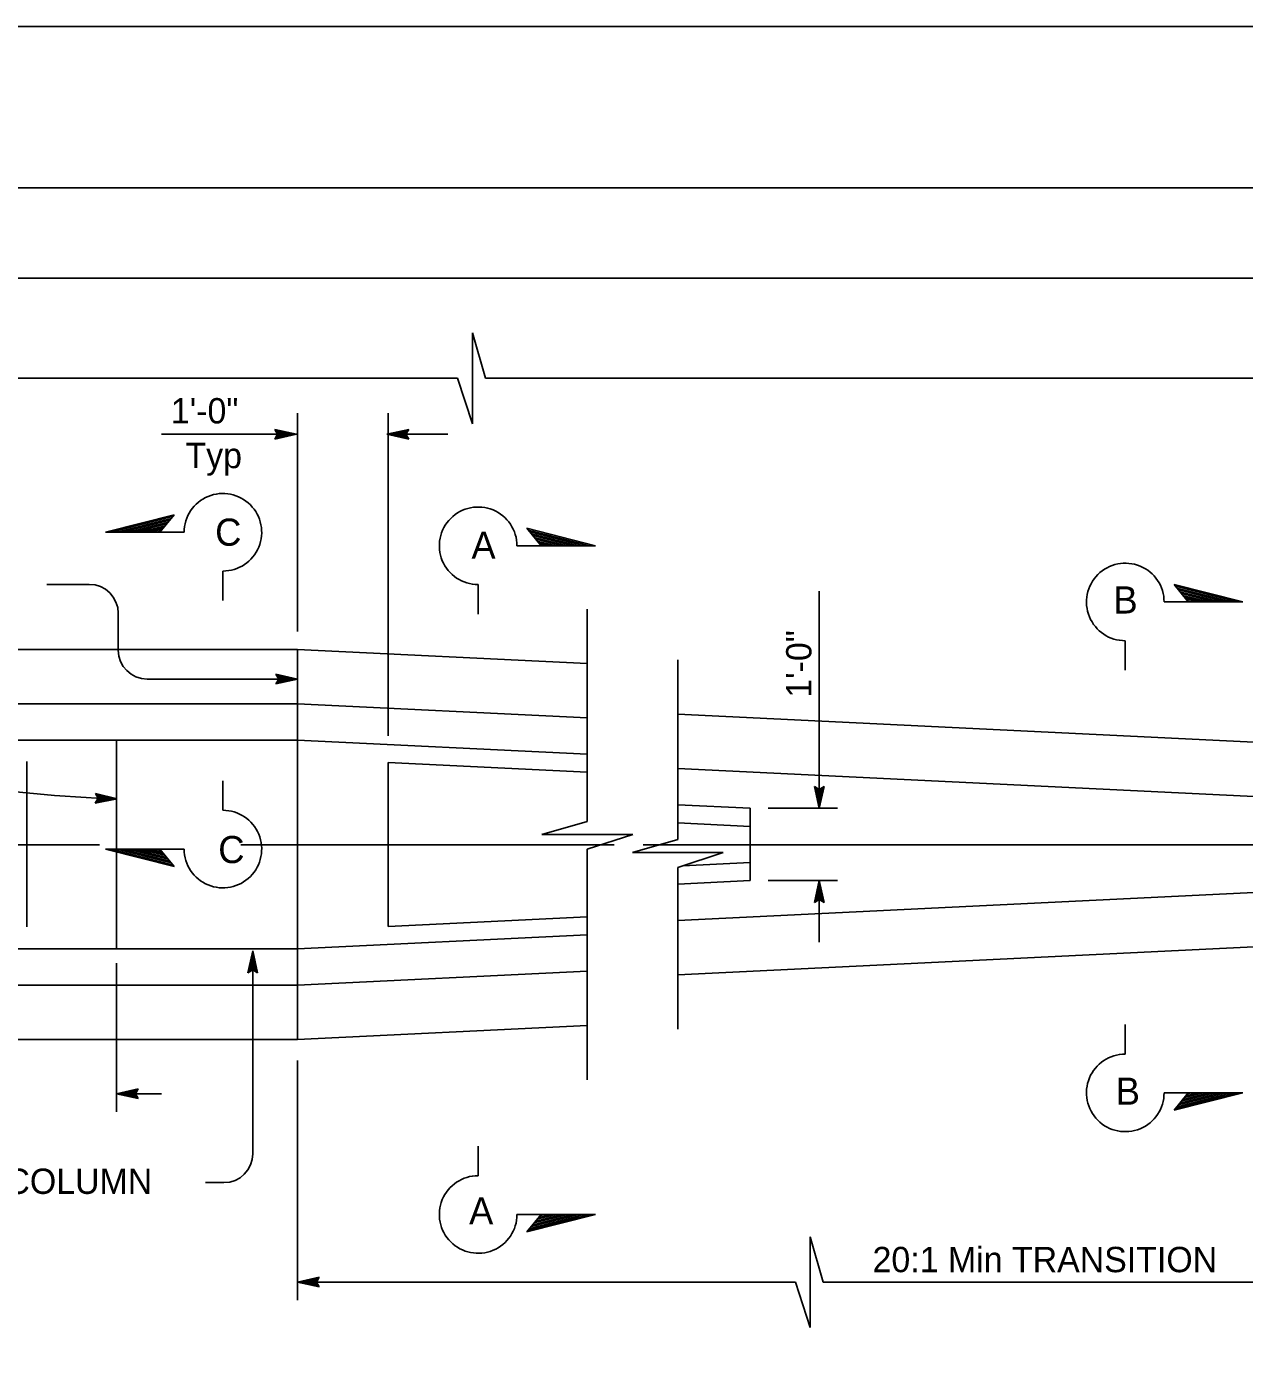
# Model space of a CAD drawing. Extents: x -894 to 866, y -476 to 714.
# Drawn here: x -57.7 to 278.8, y 348.5 to 713.6 of the extents above; entities that cross this region are included whole.
import ezdxf

# ---------------------------------------------------------------- set-up
doc = ezdxf.new("R2010")
doc.units = 0
for name, color, linetype in [('10 Sheet Format', 7, 'Continuous'), ('22 Misc Cnst Det', 7, 'Continuous'), ('56 Stage 3 Anno', 7, 'Continuous'), ('57 Undefined', 7, 'Continuous'), ('60 Nongeo Data', 7, 'Continuous')]:
    doc.layers.add(name, color=color, linetype=linetype)

msp = doc.modelspace()

# ---------------------------------------------------------------- linework, layer by layer
at = {"layer": '10 Sheet Format'}
msp.add_line((-813.45, 643.96), (811.55, 643.96), dxfattribs=at)
for points in [[(-894.04, 713.56), (865.96, 713.56), (865.96, -476.44), (-894.04, -476.44)], [(-863.43, 668.96), (836.57, 668.96), (836.57, -431.04), (-863.43, -431.04)], [(-863.43, 668.96), (836.57, 668.96), (836.57, -431.04), (-863.43, -431.04)]]:
    msp.add_lwpolyline(points, close=True, dxfattribs=at)
at = {"layer": '22 Misc Cnst Det'}
for p, q in [((-35.84, 573.79), (-16.9, 578.62)), ((-34.29, 573.79), (-17.3, 578.12)), ((-32.73, 573.79), (-17.71, 577.62)), ((-31.17, 573.79), (-18.11, 577.12)), ((-20.81, 573.79), (-16.9, 578.62)), ((-14.14, 573.79), (-35.84, 573.79)), ((-29.61, 573.79), (-18.52, 576.62)), ((-28.05, 573.79), (-18.92, 576.11)), ((-26.49, 573.79), (-19.33, 575.61)), ((-24.94, 573.79), (-19.73, 575.11)), ((-23.38, 573.79), (-20.14, 574.61)), ((-21.82, 573.79), (-20.55, 574.11)), ((99.51, 570.05), (80.57, 574.89)), ((84.48, 570.05), (80.57, 574.89)), ((97.95, 570.05), (80.97, 574.38)), ((96.4, 570.05), (81.38, 573.88)), ((94.84, 570.05), (81.78, 573.38)), ((77.81, 570.05), (99.51, 570.05)), ((93.28, 570.05), (82.19, 572.88)), ((91.72, 570.05), (82.59, 572.38)), ((90.16, 570.05), (83, 571.88)), ((88.61, 570.05), (83.4, 571.38)), ((87.05, 570.05), (83.81, 570.88)), ((85.49, 570.05), (84.22, 570.38)), ((-3.42, 563.07), (-3.42, 554.92)), ((67.09, 559.34), (67.09, 551.19)), ((278.24, 554.54), (259.29, 559.37)), ((263.2, 554.54), (259.29, 559.37)), ((276.68, 554.54), (259.7, 558.87)), ((275.12, 554.54), (260.1, 558.37)), ((273.57, 554.54), (260.51, 557.87)), ((272.01, 554.54), (260.91, 557.37)), ((270.45, 554.54), (261.32, 556.87)), ((268.89, 554.54), (261.72, 556.37)), ((267.33, 554.54), (262.13, 555.87)), ((265.77, 554.54), (262.54, 555.37)), ((264.22, 554.54), (262.94, 554.86)), ((256.53, 554.54), (278.24, 554.54)), ((245.82, 543.82), (245.82, 535.67)), ((-3.42, 496.98), (-3.42, 505.13)), ((-35.84, 486.26), (-16.9, 481.43)), ((-14.14, 486.26), (-35.84, 486.26)), ((-34.28, 486.26), (-17.3, 481.93)), ((-32.73, 486.26), (-17.71, 482.43)), ((-31.17, 486.26), (-18.11, 482.93)), ((-29.61, 486.26), (-18.52, 483.43)), ((-28.05, 486.26), (-18.92, 483.94)), ((-26.49, 486.26), (-19.33, 484.44)), ((-24.94, 486.26), (-19.73, 484.94)), ((-23.38, 486.26), (-20.14, 485.44)), ((-21.82, 486.26), (-20.55, 485.94)), ((-20.81, 486.26), (-16.9, 481.43)), ((245.82, 429.63), (245.82, 437.78)), ((256.53, 418.91), (278.24, 418.91)), ((278.24, 418.91), (259.29, 414.08)), ((263.21, 418.91), (259.29, 414.08)), ((276.68, 418.91), (259.7, 414.58)), ((275.12, 418.91), (260.1, 415.08)), ((273.57, 418.91), (260.51, 415.58)), ((272.01, 418.91), (260.91, 416.08)), ((270.45, 418.91), (261.32, 416.59)), ((268.89, 418.91), (261.72, 417.09)), ((267.33, 418.91), (262.13, 417.59)), ((265.77, 418.91), (262.54, 418.09)), ((264.22, 418.91), (262.94, 418.59)), ((67.09, 396.02), (67.09, 404.17)), ((77.81, 385.3), (99.51, 385.3)), ((99.51, 385.3), (80.57, 380.47)), ((84.48, 385.3), (80.57, 380.47)), ((97.96, 385.3), (80.97, 380.97)), ((96.4, 385.3), (81.38, 381.47)), ((94.84, 385.3), (81.78, 381.97)), ((93.28, 385.3), (82.19, 382.47)), ((91.72, 385.3), (82.59, 382.97)), ((90.16, 385.3), (83, 383.47)), ((88.61, 385.3), (83.4, 383.97)), ((87.05, 385.3), (83.81, 384.47)), ((85.49, 385.3), (84.22, 384.98))]:
    msp.add_line(p, q, dxfattribs=at)
for centre, start, end in [((-3.42, 573.79), 269.9995, 180), ((67.09, 570.05), 0, 270.0005), ((245.82, 554.54), 0, 270.0005), ((-3.42, 486.26), 180, 90.0005), ((245.82, 418.91), 89.9995, 360), ((67.09, 385.3), 89.9995, 360)]:
    msp.add_arc(centre, 10.72, start, end, dxfattribs=at)
at = {"layer": '56 Stage 3 Anno'}
for p, q in [((65.5, 603.76), (65.5, 628.88)), ((65.5, 628.88), (69.13, 616.34)), ((61.42, 616.34), (-414.35, 616.34)), ((65.5, 603.76), (61.42, 616.34)), ((407.2, 616.34), (69.13, 616.34)), ((17.21, 546.42), (17.21, 606.74)), ((42.21, 517.54), (42.21, 606.74)), ((16.9, 600.88), (-20.42, 600.88)), ((11.7, 600.88), (10.9, 602.22)), ((10.9, 602.22), (10.9, 602.22)), ((10.9, 602.22), (16.9, 600.88)), ((16.9, 600.88), (10.9, 599.55)), ((10.9, 599.55), (11.7, 600.88)), ((10.9, 599.55), (10.9, 599.55)), ((11.12, 601.86), (15.52, 600.88)), ((15.51, 600.88), (11.14, 599.91)), ((14.14, 600.88), (11.32, 600.26)), ((11.36, 601.5), (14.14, 600.88)), ((11.53, 601.16), (12.76, 600.88)), ((12.76, 600.88), (11.55, 600.61)), ((16.9, 600.88), (16.9, 600.88)), ((41.9, 600.88), (47.91, 602.21)), ((47.9, 599.54), (41.9, 600.88)), ((41.9, 600.88), (41.9, 600.88)), ((58.68, 600.88), (41.9, 600.88)), ((47.69, 599.9), (43.28, 600.88)), ((43.3, 600.88), (47.67, 601.85)), ((44.67, 600.88), (47.49, 601.5)), ((47.45, 600.25), (44.67, 600.88)), ((46.05, 600.88), (47.26, 601.14)), ((47.28, 600.6), (46.05, 600.88)), ((47.9, 602.21), (47.1, 600.88)), ((47.1, 600.88), (47.9, 599.54)), ((47.9, 602.21), (47.9, 602.21)), ((47.9, 599.54), (47.9, 599.54)), ((-52.05, 559.41), (-40.32, 559.41)), ((161.31, 497.54), (161.31, 557.5)), ((-32.32, 541.22), (-32.32, 551.41)), ((-24.32, 533.22), (17.21, 533.22)), ((12.01, 533.22), (11.21, 534.56)), ((11.21, 534.56), (11.21, 534.56)), ((11.21, 534.56), (17.21, 533.22)), ((17.21, 533.22), (11.21, 531.89)), ((11.21, 531.89), (12.01, 533.22)), ((11.42, 534.2), (15.83, 533.22)), ((15.81, 533.21), (11.44, 532.25)), ((14.44, 533.22), (11.62, 532.59)), ((11.66, 533.84), (14.44, 533.22)), ((11.83, 533.5), (13.06, 533.22)), ((13.06, 533.22), (11.85, 532.95)), ((17.21, 533.22), (17.21, 533.22)), ((11.21, 531.89), (11.21, 531.89)), ((-38.68, 498.99), (-37.84, 500.29)), ((-32.64, 500.15), (-38.68, 498.99)), ((-37.84, 500.29), (-38.6, 501.66)), ((-38.6, 501.66), (-38.6, 501.66)), ((-38.6, 501.66), (-32.64, 500.15)), ((-34.03, 500.19), (-38.43, 499.34)), ((-38.4, 501.29), (-34.02, 500.19)), ((-35.4, 500.23), (-38.25, 499.68)), ((-38.17, 500.93), (-35.4, 500.23)), ((-38.01, 500.58), (-36.79, 500.27)), ((-36.79, 500.27), (-38, 500.03)), ((-32.64, 500.15), (-32.64, 500.15)), ((161.31, 497.54), (159.98, 503.54)), ((159.98, 503.54), (159.98, 503.54)), ((159.98, 503.54), (161.31, 502.74)), ((161.31, 497.54), (159.98, 503.54)), ((159.98, 503.54), (159.98, 503.54)), ((159.98, 503.54), (161.31, 502.74)), ((161.31, 498.94), (160.34, 503.31)), ((161.31, 498.94), (160.34, 503.31)), ((161.32, 500.31), (160.69, 503.13)), ((161.32, 500.31), (160.69, 503.13)), ((161.32, 501.69), (161.05, 502.9)), ((161.32, 501.69), (161.05, 502.9)), ((161.31, 502.74), (162.65, 503.54)), ((162.65, 503.54), (161.31, 497.54)), ((161.31, 502.74), (162.65, 503.54)), ((162.65, 503.54), (161.31, 497.54)), ((162.3, 503.33), (161.32, 498.92)), ((162.3, 503.33), (161.32, 498.92)), ((161.94, 503.09), (161.32, 500.31)), ((161.94, 503.09), (161.32, 500.31)), ((161.59, 502.92), (161.32, 501.69)), ((161.59, 502.92), (161.32, 501.69)), ((162.65, 503.54), (162.65, 503.54)), ((162.65, 503.54), (162.65, 503.54)), ((-38.68, 498.99), (-38.68, 498.99)), ((147.21, 497.54), (166.31, 497.54)), ((161.31, 497.54), (161.31, 497.54)), ((161.31, 497.54), (161.31, 497.54)), ((-317.09, 487.45), (-37.46, 487.45)), ((22.43, 487.44), (101, 487.44)), ((117.18, 487.44), (414.65, 487.44)), ((147.21, 477.54), (166.31, 477.54)), ((159.97, 471.54), (161.31, 477.54)), ((160.33, 471.76), (161.31, 476.16)), ((160.69, 471.99), (161.31, 474.78)), ((161.31, 460.56), (161.31, 477.54)), ((161.31, 477.54), (161.31, 477.54)), ((161.31, 477.54), (162.64, 471.54)), ((161.31, 474.78), (161.94, 471.96)), ((161.32, 476.15), (162.29, 471.78)), ((161.31, 472.34), (159.97, 471.54)), ((159.97, 471.54), (159.97, 471.54)), ((161.04, 472.17), (161.31, 473.4)), ((161.31, 473.4), (161.58, 472.19)), ((162.64, 471.54), (161.31, 472.34)), ((162.64, 471.54), (162.64, 471.54)), ((3.5, 452.11), (4.84, 458.11)), ((3.86, 452.33), (4.84, 456.73)), ((4.84, 402.1), (4.84, 458.11)), ((4.84, 458.11), (4.84, 458.11)), ((4.84, 458.11), (6.17, 452.11)), ((4.84, 456.72), (5.81, 452.34)), ((-32.79, 413.67), (-32.79, 454.7)), ((4.84, 452.91), (3.5, 452.11)), ((4.22, 452.56), (4.84, 455.35)), ((4.56, 452.74), (4.84, 453.97)), ((4.84, 455.35), (5.47, 452.52)), ((4.84, 453.97), (5.11, 452.76)), ((6.17, 452.11), (4.84, 452.91)), ((3.5, 452.11), (3.5, 452.11)), ((6.17, 452.11), (6.17, 452.11)), ((17.21, 361.62), (17.21, 427.83)), ((-32.79, 418.67), (-26.79, 420)), ((-26.79, 420), (-27.59, 418.67)), ((-26.79, 420), (-26.79, 420)), ((-32.79, 418.67), (-20.34, 418.67)), ((-26.79, 417.33), (-32.79, 418.67)), ((-32.79, 418.67), (-32.79, 418.67)), ((-27.01, 417.68), (-31.41, 418.67)), ((-31.4, 418.67), (-27.03, 419.64)), ((-30.03, 418.67), (-27.21, 419.29)), ((-27.25, 418.04), (-30.03, 418.67)), ((-28.65, 418.66), (-27.44, 418.93)), ((-27.42, 418.39), (-28.65, 418.66)), ((-27.59, 418.67), (-26.79, 417.33)), ((-26.79, 417.33), (-26.79, 417.33)), ((-8.19, 394.1), (-3.16, 394.1)), ((158.77, 354.04), (158.77, 379.16)), ((158.77, 379.16), (162.4, 366.62)), ((17.21, 366.62), (23.21, 367.95)), ((23.21, 365.28), (17.21, 366.62)), ((17.21, 366.62), (17.21, 366.62)), ((17.21, 366.62), (154.69, 366.62)), ((22.99, 365.64), (18.59, 366.62)), ((18.6, 366.62), (22.97, 367.59)), ((19.97, 366.62), (22.79, 367.24)), ((22.75, 366), (19.97, 366.62)), ((21.35, 366.62), (22.56, 366.89)), ((22.58, 366.34), (21.35, 366.62)), ((23.21, 367.95), (22.41, 366.62)), ((22.41, 366.62), (23.21, 365.28)), ((23.21, 367.95), (23.21, 367.95)), ((23.21, 365.28), (23.21, 365.28)), ((158.77, 354.04), (154.69, 366.62)), ((162.4, 366.62), (407.2, 366.62))]:
    msp.add_line(p, q, dxfattribs=at)
for centre, start, end in [((-40.32, 551.41), 0, 90), ((-24.32, 541.22), 180, 270), ((-3.16, 402.1), 270, 0)]:
    msp.add_arc(centre, 8, start, end, dxfattribs=at)
msp.add_ellipse((-64.61, 528.38), major_axis=(98.39, -12.43), ratio=0.258921, start_param=3.165475, end_param=5.07588, dxfattribs=at)
at = {"layer": '60 Nongeo Data'}
for p, q in [((97.21, 552.54), (97.21, 493.9)), ((-374.79, 541.42), (17.21, 541.42)), ((17.21, 541.42), (97.21, 537.54)), ((17.21, 541.42), (17.21, 433.67)), ((122.21, 538.54), (122.21, 488.9)), ((-374.79, 526.42), (17.21, 526.42)), ((17.21, 526.42), (97.21, 522.54)), ((122.21, 523.54), (407.2, 509.73)), ((-374.79, 516.39), (17.21, 516.39)), ((17.21, 516.39), (97.21, 512.51)), ((-57.57, 510.46), (-57.57, 464.77)), ((42.21, 510.18), (97.21, 507.51)), ((42.21, 510.18), (42.21, 464.91)), ((122.21, 508.54), (407.2, 494.73)), ((122.21, 498.51), (142.21, 497.54)), ((142.21, 497.54), (142.21, 477.54)), ((84.67, 490.27), (97.21, 493.9)), ((122.21, 493.51), (142.21, 492.54)), ((109.79, 490.27), (84.67, 490.27)), ((109.79, 490.27), (97.21, 486.19)), ((104.63, 487.44), (1.51, 487.44)), ((97.21, 486.19), (97.21, 422.54)), ((109.67, 485.27), (122.21, 488.9)), ((404.85, 487.44), (112.64, 487.44)), ((134.79, 485.27), (109.67, 485.27)), ((134.79, 485.27), (122.21, 481.19)), ((123.61, 481.64), (142.21, 482.54)), ((122.21, 481.19), (122.21, 436.54)), ((122.21, 466.54), (407.2, 480.35)), ((122.21, 476.58), (142.21, 477.54)), ((42.21, 464.91), (97.21, 467.58)), ((122.21, 451.54), (407.2, 465.35)), ((17.21, 458.7), (97.21, 462.58)), ((-374.79, 458.7), (17.21, 458.7)), ((17.21, 448.67), (97.21, 452.54)), ((-374.79, 448.67), (17.21, 448.67)), ((17.21, 433.67), (97.21, 437.54)), ((-374.79, 433.67), (17.21, 433.67))]:
    msp.add_line(p, q, dxfattribs=at)
msp.add_lwpolyline([(-32.79, 516.39), (17.21, 516.39), (17.21, 458.7), (-32.79, 458.7)], close=True, dxfattribs=at)

# ---------------------------------------------------------------- texts
at = {"layer": '56 Stage 3 Anno'}
for s, p in [('C', (-5.56, 570.08)), ('A', (65.23, 566.47)), ('B', (242.54, 551.35)), ('C', (-4.7, 482.38)), ('B', (243.19, 415.62)), ('A', (64.58, 382.57))]:
    msp.add_text(s, height=7.5, dxfattribs=at).set_placement(p)
at = {"layer": '57 Undefined'}
for s, p in [('1\'-0" ', (-17.78, 603.87)), ('Typ', (-13.75, 591.51)), ('RECTANGULAR COLUMN', (-136.83, 390.98)), ('20:1 Min TRANSITION', (176.01, 369.35))]:
    msp.add_text(s, height=7, dxfattribs=at).set_placement(p)
msp.add_text('1\'-0"', height=7, rotation=90, dxfattribs=at).set_placement((159.14, 528.09))

doc.saveas('drawing.dxf')
